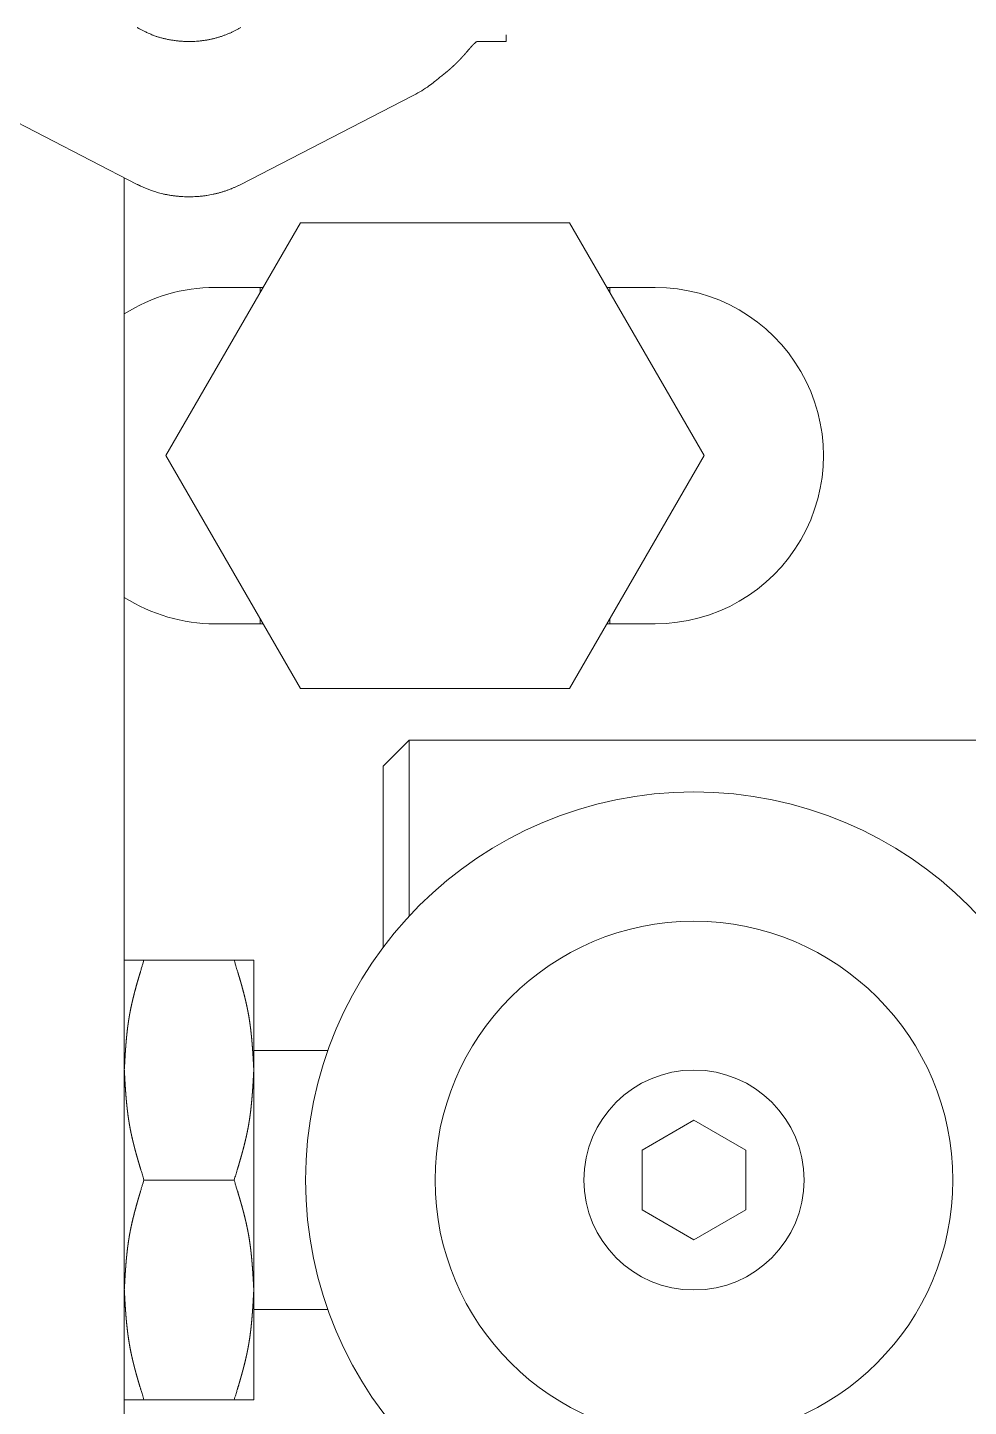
# Model space of a CAD drawing. Header units: millimetres. Extents: x -5 to 111, y -3 to 86.
# Drawn here: x 18.8743 to 18.9106, y 19.2237 to 19.277 of the extents above; entities that cross this region are included whole.
import ezdxf

# ---------------------------------------------------------------- set-up
doc = ezdxf.new("R2010")
doc.units = ezdxf.units.MM
doc.layers.add('A1I6----E-', color=3, linetype='Continuous', lineweight=25)

# ---------------------------------------------------------------- blocks, each defined once
blk = doc.blocks.new('Gruppe-456')
at = {"layer": 'A1I6----E-', "linetype": 'Continuous', "lineweight": 9}
for p, q in [((-31.90769458999202, -23.26710285796178), (-31.90769458999202, -23.26684152616787)), ((-31.90881349369536, -23.26710285796178), (-31.90769458999202, -23.26710285796178)), ((-31.92194458999201, -23.27262377055942), (-31.92854221897364, -23.26921843773205)), ((-31.91134244694867, -23.26921610782193), (-31.91794458999201, -23.27262377055942)), ((-31.92244458999201, -23.38610285796178), (-31.92244458999201, -23.27236569808847)), ((-31.92083689483742, -23.28310598151398), (-31.91564074241469, -23.27410598151399)), ((-31.91564074241469, -23.27410598151399), (-31.90524843756928, -23.27410598151399)), ((-31.90524843756928, -23.27410598151399), (-31.9000522851466, -23.28310598151399)), ((-31.91894458999174, -23.27660598151394), (-31.91708411808764, -23.27660598151394)), ((-31.917194589992, -23.27660598151394), (-31.917194589992, -23.27679732446509)), ((-31.90380506189634, -23.27660598151396), (-31.90194458999162, -23.27660598151396)), ((-31.90369458999199, -23.27679732446508), (-31.90369458999199, -23.27660598151396)), ((-31.91564074241468, -23.29210598151398), (-31.92083689483742, -23.28310598151398)), ((-31.9000522851466, -23.28310598151399), (-31.90524843756925, -23.29210598151399)), ((-31.917194589992, -23.28941463856287), (-31.917194589992, -23.28960598151395)), ((-31.90369458999199, -23.28960598151397), (-31.90369458999199, -23.28941463856294)), ((-31.91708411808768, -23.28960598151395), (-31.91894458999174, -23.28960598151395)), ((-31.90194458999163, -23.28960598151398), (-31.90380506189628, -23.28960598151397)), ((-31.90524843756925, -23.29210598151399), (-31.91564074241468, -23.29210598151398)), ((-31.91144458999201, -23.2941028579617), (-31.91244458999201, -23.2951028579617)), ((-31.87244458999201, -23.29410285796178), (-31.91144458999201, -23.29410285796178)), ((-31.91144458999201, -23.29410285796178), (-31.91144458999201, -23.29910285796178)), ((-31.91244458999201, -23.2951028579617), (-31.91244458999201, -23.29910285796178)), ((-31.91244458999201, -23.29910285796178), (-31.91244458999201, -23.30208814980751)), ((-31.91144458999201, -23.29910285796178), (-31.91144458999201, -23.30090481893459)), ((-31.92168540060384, -23.30260285796178), (-31.92244458999201, -23.30260285796178)), ((-31.92168540060865, -23.30260285796178), (-31.91820377937056, -23.30260285796178)), ((-31.91820377937056, -23.30260285796178), (-31.91744458999201, -23.30260285796178)), ((-31.91744458999201, -23.30685285796178), (-31.91744458999201, -23.30260285796178)), ((-31.91458672561574, -23.30610285796178), (-31.91744458999201, -23.30610285796178)), ((-31.91744458999201, -23.31535285796178), (-31.91744458999201, -23.30685285796178)), ((-31.90044458999201, -23.30879345688502), (-31.90244458999202, -23.3099481574234)), ((-31.89844458999201, -23.3099481574234), (-31.90044458999201, -23.30879345688502)), ((-31.90244458999202, -23.3099481574234), (-31.90244458999202, -23.31225755850016)), ((-31.89844458999201, -23.31225755850016), (-31.89844458999201, -23.3099481574234)), ((-31.91820377937057, -23.31110285796178), (-31.92168540062596, -23.31110285792426)), ((-31.90244458999202, -23.31225755850016), (-31.90044458999201, -23.31341225903854)), ((-31.90044458999201, -23.31341225903854), (-31.89844458999201, -23.31225755850016)), ((-31.91744458999201, -23.31960285796178), (-31.91744458999201, -23.31535285796178)), ((-31.91744458999201, -23.31610285796178), (-31.91458672561574, -23.31610285796178)), ((-31.92244458999201, -23.31960285796178), (-31.92168540063847, -23.31960285796178)), ((-31.92168540060865, -23.31960285797621), (-31.91820377937056, -23.31960285796178)), ((-31.91744458999201, -23.31960285796178), (-31.91820377937056, -23.31960285796178))]:
    blk.add_line(p, q, dxfattribs=at)
at = {"layer": 'A1I6----E-', "linetype": 'Continuous', "lineweight": 9, "flags": 128}
blk.add_lwpolyline([(-31.91134244694867, -23.26921610782193), (-31.91133954581093, -23.26921461041436, 0.02794519992168872), (-31.91073794749447, -23.26886021727466, 0.02794519992168872)], format="xyb", dxfattribs=at)
at = {"layer": 'A1I6----E-', "linetype": 'Continuous', "lineweight": 9}
for radius in [0.015, 0.01, 0.00425]:
    blk.add_circle((-31.90044458999201, -23.31110285796178), radius, dxfattribs=at)
for centre, radius, start, end in [((-31.91894458999172, -23.28310598151393), 0.0065, 90.00000000012827, 122.5789703957272), ((-31.90194458999161, -23.28310598151396), 0.00650000000001819, 269.9999999998076, 90.00000000012831), ((-31.91894458999172, -23.28310598151393), 0.006500000000020763, 237.4210296042683, 269.9999999998717)]:
    blk.add_arc(centre, radius, start, end, dxfattribs=at)
for points in [[(-31.92194458999201, -23.26656261046551), (-31.92177397671032, -23.26666191126062), (-31.92111444323365, -23.26696271203999), (-31.92012346709407, -23.26712740908835), (-31.91917447239218, -23.26705599018432), (-31.91831537557588, -23.26677831759622), (-31.91794458999201, -23.26656261046551)], [(-31.92194458999201, -23.27262377055942), (-31.92172309760148, -23.27273797502298), (-31.92105440389651, -23.2729877097507), (-31.92012299621675, -23.27312456957997), (-31.91917683623455, -23.27306170428228), (-31.91831883153234, -23.27281650384216), (-31.91794458999201, -23.27262377055942)]]:
    blk.add_open_spline(points, degree=2, dxfattribs=at)
for points, weights, knots in [([(-31.91073794749447, -23.26886021727466), (-31.91036885577562, -23.26857545739536), (-31.91028610464529, -23.26851050925086), (-31.91020472805448, -23.26844593790451), (-31.91012498316008, -23.26838181387041), (-31.91008605511843, -23.26835001076681), (-31.91008566212216, -23.26834968970003), (-31.91008526912589, -23.26834936863325), (-31.91004712707678, -23.26831820766321), (-31.91000927197077, -23.26828669872935), (-31.91000883718178, -23.26828633683002), (-31.91000840239279, -23.26828597493068), (-31.90997141686477, -23.26825518979549), (-31.90993476318942, -23.26822401028433), (-31.90993428881379, -23.26822360675589), (-31.90993381443815, -23.26822320322745), (-31.90989810951408, -23.26819283077317), (-31.90986278570274, -23.26816201590768), (-31.90982746189139, -23.2681312010422), (-31.90979274679611, -23.26809970199869), (-31.90977569210786, -23.26808422727904), (-31.90975863741962, -23.26806875255939), (-31.90969756121641, -23.26801333453542), (-31.9096384974951, -23.2679557764187), (-31.90963031368088, -23.26794780121965), (-31.90962212986667, -23.2679398260206), (-31.90957943377378, -23.26789821830196), (-31.9095380024057, -23.26785535106112), (-31.90953034353229, -23.26784742675676), (-31.90952268465888, -23.26783950245239), (-31.90949657103762, -23.26781248382029), (-31.90947082095105, -23.26778511850031), (-31.90947032777119, -23.26778459438461), (-31.90946983459133, -23.26778407026891), (-31.90944507086448, -23.26775775318032), (-31.90942062969106, -23.26773113626161), (-31.90939618851764, -23.2677045193429), (-31.90934980671842, -23.26765289977268), (-31.90930580819784, -23.26760301189306), (-31.90902195145455, -23.26727497242632), (-31.90899503742609, -23.26724554565486), (-31.90896983663873, -23.26721876886089), (-31.90893521346982, -23.26718368524957), (-31.90891978589671, -23.26716926756588), (-31.90890435832361, -23.26715484988218), (-31.90888757116213, -23.26714204086878), (-31.90888414091806, -23.26713942350895), (-31.90888071067399, -23.26713680614911), (-31.90885706302438, -23.26711876241605), (-31.90884982897277, -23.26711462786761), (-31.90884536786988, -23.26711242011966), (-31.90884090676699, -23.2671102123717), (-31.90883620692475, -23.26710857314235), (-31.90883600284596, -23.26710850196296), (-31.90883579876717, -23.26710843078356), (-31.90883069076736, -23.26710664919541), (-31.90882540798318, -23.26710548390155), (-31.90881948495487, -23.26710417738054), (-31.90881356192656, -23.26710287085953), (-31.90881352781096, -23.26710286441066), (-31.90881349369536, -23.26710285796178)], [1, 1, 1, 1, 1, 1, 1, 1, 0.9999895181791689, 1, 1, 1, 0.9999856595295842, 1, 1, 1, 0.999980602695047, 1, 0.999952291204595, 1, 1, 1, 0.9998413802893676, 1, 1, 1, 0.999887944522356, 1, 1, 1, 0.9999776588441777, 1, 1, 1, 0.9999814351390257, 1, 1, 1, 1, 1, 1, 1, 1, 1, 0.9987555321351769, 1, 1, 1, 1, 1, 1, 0.9980798880672092, 1, 1, 1, 0.9982456927552286, 1, 1, 1, 1, 1], [0, 0, 0, 1, 2, 3, 4, 4, 5, 5, 6, 6, 7, 7, 8, 8, 9, 9, 10, 10, 11, 11, 12, 12, 13, 13, 14, 14, 15, 15, 16, 16, 17, 17, 18, 18, 19, 19, 20, 21, 22, 23, 24, 25, 26, 26, 27, 27, 28, 28, 29, 30, 30, 31, 31, 32, 32, 33, 33, 34, 34, 35, 35, 35]), ([(-31.92244458999201, -23.30685285796178), (-31.92242989354094, -23.30658109058412), (-31.92242103770737, -23.30642949216572), (-31.92241956025997, -23.30640420051072), (-31.92241808281259, -23.30637890885572), (-31.9224121818738, -23.30627789374732), (-31.92240554979865, -23.3061769240054), (-31.92240471985104, -23.30616428850385), (-31.92240388990344, -23.3061516530023), (-31.92239891772351, -23.30607595426348), (-31.92239330733903, -23.3060003001478), (-31.92238769695456, -23.30592464603212), (-31.92238171805219, -23.30584906143458), (-31.92237573914982, -23.30577347683704), (-31.92236888476143, -23.30569796659919), (-31.92236660093975, -23.30567280725478), (-31.92236431711807, -23.30564764791038), (-31.92235746803883, -23.30557219615998), (-31.92234957127222, -23.30549684685606), (-31.92234167450561, -23.30542149755213), (-31.92233320322242, -23.3053462373802), (-31.92232473193923, -23.30527097720827), (-31.92231497990361, -23.30519587225558), (-31.92231173001832, -23.30517084338057), (-31.92230848013303, -23.30514581450556), (-31.92229872861597, -23.30507071354656), (-31.92228752582945, -23.30499581532425), (-31.92227632304294, -23.30492091710196), (-31.92226433750355, -23.30484614014713), (-31.92226303156632, -23.30483799249471), (-31.92226172562909, -23.3048298448423), (-31.92224712821524, -23.30473877258263), (-31.92222983260791, -23.30464817400131), (-31.92222592661577, -23.3046277134682), (-31.92222202062363, -23.30460725293509), (-31.9222026091561, -23.30450557096546), (-31.92218106157251, -23.30440432013998), (-31.92215951398891, -23.3043030693145), (-31.9221360752807, -23.30420223948272), (-31.92213605657557, -23.304202159016), (-31.92213603787043, -23.30420207854928), (-31.92211256175194, -23.30410108778408), (-31.92208742788304, -23.30400049677339), (-31.92208740661054, -23.3040004116364), (-31.92208738533804, -23.3040003264994), (-31.92206220892414, -23.30389956521472), (-31.92203560472341, -23.30379917146587), (-31.92203558235354, -23.30379908705083), (-31.92203555998368, -23.3037990026358), (-31.92200891104322, -23.30369844005687), (-31.92198106119442, -23.30359820341572), (-31.92198103924542, -23.30359812441731), (-31.92198101729642, -23.30359804541889), (-31.92195312354963, -23.30349765078091), (-31.92192425284131, -23.30339753271737), (-31.92192423274906, -23.30339746304128), (-31.92192421265679, -23.30339739336519), (-31.92189530176396, -23.30329713594947), (-31.92186563539165, -23.30319709947868), (-31.92186561840773, -23.30319704220805), (-31.9218656014238, -23.30319698493742), (-31.92183588829388, -23.30309679163082), (-31.92180563867511, -23.30299675898944), (-31.92177537626656, -23.3028966840535), (-31.92168731910659, -23.30260911007993), (-31.92168635987253, -23.30260598405837), (-31.92168540063847, -23.30260285803681)], [1, 1, 1, 1, 1, 0.9999934487389535, 1, 1, 1, 0.9999911099789848, 1, 1, 1, 0.9999832135727408, 1, 1, 1, 0.9999758671314425, 1, 1, 1, 0.9999637270802326, 1, 1, 1, 0.9999531987074319, 1, 0.9999863255200977, 1, 1, 1, 0.9998897258071754, 1, 1, 1, 0.9999446039070032, 1, 0.9999562143012884, 1, 1, 1, 0.9999661869974801, 1, 1, 1, 0.999974810559593, 1, 1, 1, 0.99998211643733, 1, 1, 1, 0.9999881304730974, 1, 1, 1, 0.9999928866310305, 1, 1, 1, 0.9999964103776184, 1, 1, 1, 1, 1], [0, 0, 0, 1, 1, 2, 2, 3, 3, 4, 4, 5, 5, 6, 6, 7, 7, 8, 8, 9, 9, 10, 10, 11, 11, 12, 12, 13, 13, 14, 14, 15, 15, 16, 16, 17, 17, 18, 18, 19, 19, 20, 20, 21, 21, 22, 22, 23, 23, 24, 24, 25, 25, 26, 26, 27, 27, 28, 28, 29, 29, 30, 30, 31, 31, 32, 32, 33, 33, 33]), ([(-31.91744458999201, -23.30685285796178), (-31.91745928894478, -23.30658109077664), (-31.91746507426677, -23.30648000958332), (-31.91747085854298, -23.30637894666181), (-31.91747715531025, -23.30627791437649), (-31.91748344954672, -23.30617692419015), (-31.91749047560559, -23.3060759822779), (-31.91749749830185, -23.30597509116693), (-31.91750547161666, -23.3058742707286), (-31.91751344091841, -23.30577350426615), (-31.91752257944039, -23.30567283710596), (-31.91753171371828, -23.3055722201745), (-31.91754223512404, -23.30547173882326), (-31.91755275287145, -23.30537129549871), (-31.91756487532771, -23.30527103319018), (-31.9175769960349, -23.30517078733009), (-31.91759093466882, -23.30507077803808), (-31.9176048731034, -23.30497077039478), (-31.91762084967213, -23.30487106804814), (-31.91762384950071, -23.30485234751096), (-31.91762684932929, -23.30483362697378), (-31.91764102673406, -23.30474515237399), (-31.91765769878456, -23.30465711376686), (-31.9176612236999, -23.30463850006143), (-31.91766474861524, -23.30461988635599), (-31.91767437083506, -23.30456907515972), (-31.91768454450193, -23.30451837149829), (-31.91769471816881, -23.30446766783685), (-31.91770541821963, -23.30441707264249), (-31.91770810235225, -23.3044043807204), (-31.91771078648486, -23.30439168879831), (-31.91772685480091, -23.30431570975977), (-31.91774435510772, -23.30424004771949), (-31.91774728609778, -23.30422737567377), (-31.91775021708784, -23.30421470362805), (-31.91777357937477, -23.30411369749633), (-31.91779861388721, -23.30401309278331), (-31.91779863504042, -23.30401300777616), (-31.91779865619363, -23.30401292276901), (-31.91782373301248, -23.30391214804169), (-31.91785025190421, -23.30381174315688), (-31.91785027425045, -23.30381165855033), (-31.91785029659669, -23.30381157394377), (-31.91787686018091, -23.30371099984585), (-31.91790463874601, -23.30361075452427), (-31.91790466076428, -23.30361067506629), (-31.91790468278255, -23.3036105956083), (-31.91793250538419, -23.30351019137076), (-31.91796131894449, -23.30341006701397), (-31.91796133919358, -23.30340999665033), (-31.91796135944267, -23.3034099262867), (-31.91799021350116, -23.30330966120264), (-31.91801983648638, -23.30320962059828), (-31.91801985369018, -23.30320956249884), (-31.91801987089399, -23.30320950439939), (-31.91804954115559, -23.30310930413667), (-31.91807976337067, -23.30300926896891), (-31.91810999845452, -23.30290919034168), (-31.91820186121033, -23.30260911005741), (-31.91820282029045, -23.3026059840096), (-31.91820377937056, -23.30260285796178)], [1, 1, 1, 0.999996784649513, 1, 0.999993433010239, 1, 0.9999888951221496, 1, 0.9999831543502875, 1, 0.9999762112959057, 1, 0.9999680388392937, 1, 0.999958797030054, 1, 0.9999479282665052, 1, 1, 1, 0.9999001453487131, 1, 1, 1, 0.9999852460329073, 1, 0.9999864992652637, 1, 1, 1, 0.999955415114263, 1, 1, 1, 0.999965603875985, 1, 1, 1, 0.9999743102566867, 1, 1, 1, 0.9999816985471733, 1, 1, 1, 0.9999877898638938, 1, 1, 1, 0.9999926320171733, 1, 1, 1, 0.9999962008188921, 1, 1, 1, 1, 1], [0, 0, 0, 1, 1, 2, 2, 3, 3, 4, 4, 5, 5, 6, 6, 7, 7, 8, 8, 9, 9, 10, 10, 11, 11, 12, 12, 13, 13, 14, 14, 15, 15, 16, 16, 17, 17, 18, 18, 19, 19, 20, 20, 21, 21, 22, 22, 23, 23, 24, 24, 25, 25, 26, 26, 27, 27, 28, 28, 29, 29, 30, 30, 30]), ([(-31.92168540063847, -23.31110285788675), (-31.921762534706, -23.3108516961126), (-31.92180706604059, -23.31070458953118), (-31.92181450403554, -23.31068001856288), (-31.9218219420305, -23.31065544759458), (-31.92185159737517, -23.31055748294977), (-31.92188057298996, -23.31045931510958), (-31.92188420429489, -23.31044701244179), (-31.92188783559983, -23.31043470977401), (-31.92190954860475, -23.31036114726938), (-31.92193066169026, -23.31028741034315), (-31.92195177477577, -23.31021367341692), (-31.92197250801813, -23.31013993815295), (-31.92199324126049, -23.310066202889), (-31.92201314228871, -23.30999223867084), (-31.92201976886872, -23.30996761030472), (-31.92202639544873, -23.3099429819386), (-31.92204624904502, -23.3098691940061), (-31.92206509953404, -23.3097951434603), (-31.92208395002306, -23.3097210929145), (-31.9221022150615, -23.3096470270781), (-31.92212047294256, -23.30957299252201), (-31.92213748109403, -23.3094986609103), (-31.92213749439513, -23.30949860277981), (-31.92213750769622, -23.30949854464932), (-31.92215448208811, -23.30942436057889), (-31.92217077643247, -23.30935002417712), (-31.92218706537008, -23.30927571506139), (-31.92220185188291, -23.30920109245619), (-31.92221663298899, -23.30912649713703), (-31.92223058811942, -23.30905174289252), (-31.92223064104715, -23.30905145937152), (-31.92223069397488, -23.30905117585052), (-31.92224475496077, -23.308975854564), (-31.92225710190693, -23.30890023339999), (-31.922259211833, -23.30888731076601), (-31.92226132175908, -23.30887438813203), (-31.9222778885574, -23.30877292170005), (-31.92229234870902, -23.30867113368682), (-31.92229236416616, -23.30867102488077), (-31.92229237962331, -23.30867091607471), (-31.92230687072468, -23.30856891016161), (-31.92231947141516, -23.30846665351916), (-31.92233207370906, -23.30836438189816), (-31.92234300969211, -23.30826191870209), (-31.92235394943141, -23.30815941716821), (-31.92236344821086, -23.30805677207319), (-31.92237295142082, -23.30795407552164), (-31.92238124012033, -23.30785127381854), (-31.92238953304273, -23.30774841639853), (-31.92239683841502, -23.30764548412493), (-31.92240414734233, -23.30754249917384), (-31.92241069624415, -23.30743946310028), (-31.92241724782161, -23.30733638338722), (-31.92242326572549, -23.30723327114138), (-31.92242928473063, -23.3071301400261), (-31.92244423686289, -23.30685930745545), (-31.92244441342745, -23.30685608270862), (-31.92244458999201, -23.30685285796178)], [1, 1, 1, 1, 1, 0.9999939946292374, 1, 1, 1, 0.999991706302216, 1, 1, 1, 0.9999841265289479, 1, 1, 1, 0.9999769816190646, 1, 1, 1, 0.9999645260765367, 1, 1, 1, 0.999989517400542, 1, 0.9999491199041178, 1, 0.9999847072129734, 1, 1, 1, 0.9999355315871868, 1, 1, 1, 0.9999462920814275, 1, 1, 1, 0.9999571770083929, 1, 0.9999668810104883, 1, 0.999975332284538, 1, 0.9999825359534599, 1, 0.9999884858070763, 1, 0.9999931954611596, 1, 0.999996650529898, 1, 1, 1, 1, 1], [0, 0, 0, 1, 1, 2, 2, 3, 3, 4, 4, 5, 5, 6, 6, 7, 7, 8, 8, 9, 9, 10, 10, 11, 11, 12, 12, 13, 13, 14, 14, 15, 15, 16, 16, 17, 17, 18, 18, 19, 19, 20, 20, 21, 21, 22, 22, 23, 23, 24, 24, 25, 25, 26, 26, 27, 27, 28, 28, 29, 29, 29]), ([(-31.91820377937057, -23.31110285796178), (-31.91812664530059, -23.31085169618336), (-31.9180821139646, -23.31070458959945), (-31.91807467596941, -23.31068001863073), (-31.91806723797422, -23.31065544766201), (-31.91803758262861, -23.31055748301553), (-31.9180086070129, -23.31045931517367), (-31.91800497570785, -23.31044701250568), (-31.91800134440279, -23.31043470983769), (-31.91797963139718, -23.31036114733181), (-31.917958518311, -23.31028741040431), (-31.91793740522481, -23.31021367347682), (-31.9179166719818, -23.31013993821161), (-31.91789593873879, -23.31006620294639), (-31.91787603770993, -23.30999223872699), (-31.91786941112971, -23.30996761036043), (-31.91786278454949, -23.30994298199389), (-31.91784293095256, -23.30986919406012), (-31.91782408046293, -23.30979514351305), (-31.91780522997331, -23.30972109296597), (-31.91778696493428, -23.30964702712831), (-31.91776870757833, -23.30957299244599), (-31.91775169890061, -23.30949866095795), (-31.91775168559951, -23.30949860282746), (-31.91775167229842, -23.30949854469696), (-31.91773469790598, -23.30942436062525), (-31.9177184035611, -23.3093500242222), (-31.91770211517212, -23.3092757149906), (-31.91768732810964, -23.30920109249869), (-31.91767254700308, -23.30912649717823), (-31.9176585918722, -23.30905174293241), (-31.91765853894447, -23.3090514594114), (-31.91765848601673, -23.30905117589039), (-31.91764442503039, -23.30897585460255), (-31.91763207808382, -23.3089002334372), (-31.91762996815767, -23.30888731080298), (-31.91762785823152, -23.30887438816877), (-31.91761129143265, -23.30877292173498), (-31.91759683128053, -23.30867113371992), (-31.91759681582339, -23.30867102491386), (-31.91759680036624, -23.30867091610781), (-31.91758230925906, -23.30856891019358), (-31.91756970857346, -23.30846665354857), (-31.91755710604017, -23.3083643819532), (-31.91754617029569, -23.3082619187278), (-31.91753523022396, -23.30815941722514), (-31.91752573177622, -23.30805677209517), (-31.91751622823728, -23.30795407557021), (-31.9175079398661, -23.30785127383678), (-31.91749964667558, -23.3077484164352), (-31.91749234157084, -23.30764548413942), (-31.9174850324605, -23.30754249919874), (-31.91747848374119, -23.30743946311101), (-31.9174719320658, -23.30733638340203), (-31.91746591425937, -23.30723327114834), (-31.91745989525398, -23.30713014003118), (-31.91744494312114, -23.30685930745557), (-31.91744476655658, -23.30685608270868), (-31.91744458999201, -23.30685285796178)], [1, 1, 1, 1, 1, 0.9999939946337465, 1, 1, 1, 0.9999917063003461, 1, 1, 1, 0.9999841265295084, 1, 1, 1, 0.9999769816161618, 1, 1, 1, 0.9999645857331183, 1, 1, 1, 0.9999895174003434, 1, 0.9999491942604924, 1, 0.9999847072149247, 1, 1, 1, 0.9999355315854536, 1, 1, 1, 0.9999462920801238, 1, 1, 1, 0.999957176525132, 1, 0.9999668620120788, 1, 0.9999753095420861, 1, 0.999982517045695, 1, 0.9999884733114205, 1, 0.9999931889101749, 1, 0.9999966480792343, 1, 1, 1, 1, 1], [0, 0, 0, 1, 1, 2, 2, 3, 3, 4, 4, 5, 5, 6, 6, 7, 7, 8, 8, 9, 9, 10, 10, 11, 11, 12, 12, 13, 13, 14, 14, 15, 15, 16, 16, 17, 17, 18, 18, 19, 19, 20, 20, 21, 21, 22, 22, 23, 23, 24, 24, 25, 25, 26, 26, 27, 27, 28, 28, 29, 29, 29]), ([(-31.92244458999201, -23.31535285796178), (-31.92242989354015, -23.31508109057743), (-31.92242103770612, -23.31492949215529), (-31.92241956025865, -23.31490420049967), (-31.92241808281118, -23.31487890884404), (-31.92241218187208, -23.31477789373315), (-31.92240554979661, -23.31467692398876), (-31.92240471984896, -23.3146642884869), (-31.92240388990131, -23.31465165298504), (-31.92239891772114, -23.31457595424435), (-31.92239330733638, -23.31450030012682), (-31.92238769695162, -23.31442464600928), (-31.92238171804897, -23.31434906140989), (-31.92237573914631, -23.31427347681048), (-31.92236888475758, -23.31419796657079), (-31.92236660093579, -23.31417280722577), (-31.922364317114, -23.31414764788075), (-31.92235746803443, -23.31407219612851), (-31.92234957126744, -23.31399684682275), (-31.92234167450045, -23.31392149751698), (-31.92233320321687, -23.31384623734322), (-31.92232473193328, -23.31377097716946), (-31.92231497989722, -23.31369587221494), (-31.92231173001178, -23.31367084333933), (-31.92230848012634, -23.31364581446372), (-31.92229872860884, -23.31357071350289), (-31.9222875258218, -23.31349581527877), (-31.92227632303477, -23.31342091705467), (-31.92226433749484, -23.31334614009803), (-31.92226303155755, -23.3133379924454), (-31.92226172562026, -23.31332984479278), (-31.92224712820576, -23.31323877253089), (-31.92222983259765, -23.31314817394736), (-31.92222592660533, -23.31312771341376), (-31.92222202061302, -23.31310725288015), (-31.92220260914461, -23.31300557090799), (-31.92218106156004, -23.31290432008001), (-31.92215951397547, -23.31280306925203), (-31.92213607526621, -23.31270223941777), (-31.92213605656107, -23.31270215895105), (-31.92213603785593, -23.31270207848433), (-31.92211256173639, -23.31260108771664), (-31.92208742786635, -23.3125004967035), (-31.92208740659385, -23.31250041156649), (-31.92208738532135, -23.31250032642949), (-31.92206220890631, -23.31239956514235), (-31.9220356047044, -23.31229917139105), (-31.92203558233453, -23.31229908697601), (-31.92203555996467, -23.31229900256097), (-31.92200891102301, -23.31219843997958), (-31.92198106117297, -23.31209820333599), (-31.92198103922398, -23.31209812433757), (-31.92198101727497, -23.31209804533915), (-31.92195312352693, -23.31199765069872), (-31.92192425281732, -23.31189753263276), (-31.92192423272506, -23.31189746295666), (-31.9219242126328, -23.31189739328056), (-31.92189530173868, -23.3117971358624), (-31.92186563536505, -23.3116970993892), (-31.92186561838113, -23.31169704211856), (-31.9218656013972, -23.31169698484793), (-31.92183588826595, -23.31159679153889), (-31.92180563864583, -23.31149675889509), (-31.92177537623594, -23.31139668395673), (-31.92168731907204, -23.3111091099762), (-31.92168635983794, -23.31110598395455), (-31.92168540060384, -23.31110285793292)], [1, 1, 1, 1, 1, 0.9999934487370818, 1, 1, 1, 0.9999911099821117, 1, 1, 1, 0.9999832135733328, 1, 1, 1, 0.9999758671317709, 1, 1, 1, 0.9999637270794045, 1, 1, 1, 0.9999531987048578, 1, 0.9999863255199951, 1, 1, 1, 0.9998897258033023, 1, 1, 1, 0.9999446039050324, 1, 0.9999562143003192, 1, 1, 1, 0.9999661869959104, 1, 1, 1, 0.999974810558776, 1, 1, 1, 0.9999821164368751, 1, 1, 1, 0.9999881304735144, 1, 1, 1, 0.9999928866320913, 1, 1, 1, 0.999996410383065, 1, 1, 1, 1, 1], [0, 0, 0, 1, 1, 2, 2, 3, 3, 4, 4, 5, 5, 6, 6, 7, 7, 8, 8, 9, 9, 10, 10, 11, 11, 12, 12, 13, 13, 14, 14, 15, 15, 16, 16, 17, 17, 18, 18, 19, 19, 20, 20, 21, 21, 22, 22, 23, 23, 24, 24, 25, 25, 26, 26, 27, 27, 28, 28, 29, 29, 30, 30, 31, 31, 32, 32, 33, 33, 33]), ([(-31.91744458999201, -23.31535285796178), (-31.91745928894478, -23.31508109077664), (-31.91746507426677, -23.31498000958332), (-31.91747085854298, -23.31487894666181), (-31.91747715531026, -23.3147779143765), (-31.91748344954673, -23.31467692419015), (-31.9174904756056, -23.3145759822779), (-31.91749749830185, -23.31447509116693), (-31.91750547161666, -23.31437427072859), (-31.91751344091841, -23.31427350426615), (-31.91752257944039, -23.31417283710596), (-31.91753171371828, -23.31407222017451), (-31.91754223512403, -23.31397173882325), (-31.91755275287145, -23.31387129549871), (-31.91756487532771, -23.31377103319018), (-31.91757699603489, -23.3136707873301), (-31.91759093466881, -23.31357077803808), (-31.91760487310339, -23.31347077039479), (-31.91762084967212, -23.31337106804813), (-31.91762384950071, -23.31335234751095), (-31.91762684932928, -23.31333362697377), (-31.91764102673405, -23.31324515237399), (-31.91765769878456, -23.31315711376686), (-31.9176612236999, -23.31313850006143), (-31.91766474861524, -23.313119886356), (-31.91767437083506, -23.31306907515973), (-31.91768454450194, -23.31301837149829), (-31.91769471816882, -23.31296766783685), (-31.91770541821964, -23.31291707264248), (-31.91770810235225, -23.3129043807204), (-31.91771078648486, -23.31289168879831), (-31.9177268548009, -23.31281570975977), (-31.91774435510772, -23.31274004771949), (-31.91774728609778, -23.31272737567377), (-31.91775021708784, -23.31271470362805), (-31.91777357937477, -23.31261369749634), (-31.91779861388721, -23.31251309278331), (-31.91779863504042, -23.31251300777616), (-31.91779865619363, -23.31251292276901), (-31.91782373301249, -23.31241214804169), (-31.91785025190421, -23.31231174315688), (-31.91785027425046, -23.31231165855032), (-31.9178502965967, -23.31231157394377), (-31.91787686018092, -23.31221099984586), (-31.91790463874601, -23.31211075452428), (-31.91790466076428, -23.31211067506629), (-31.91790468278255, -23.31211059560831), (-31.91793250538418, -23.31201019137076), (-31.91796131894449, -23.31191006701398), (-31.91796133919358, -23.31190999665034), (-31.91796135944267, -23.3119099262867), (-31.91799021350116, -23.31180966120264), (-31.91801983648638, -23.31170962059829), (-31.91801985369018, -23.31170956249884), (-31.91801987089399, -23.3117095043994), (-31.91804954115559, -23.31160930413668), (-31.91807976337067, -23.31150926896892), (-31.91810999845453, -23.31140919034168), (-31.91820186121033, -23.31110911005741), (-31.91820282029045, -23.31110598400959), (-31.91820377937057, -23.31110285796178)], [1, 1, 1, 0.9999967846490008, 1, 0.9999934330069096, 1, 0.9999888951211213, 1, 0.9999831543500602, 1, 0.9999762112971968, 1, 0.9999680388386207, 1, 0.9999587970296648, 1, 0.9999479282661788, 1, 1, 1, 0.999900145348335, 1, 1, 1, 0.9999852460307602, 1, 0.9999864992665842, 1, 1, 1, 0.9999554151138943, 1, 1, 1, 0.9999656038758202, 1, 1, 1, 0.9999743102578044, 1, 1, 1, 0.9999816985476753, 1, 1, 1, 0.9999877898611588, 1, 1, 1, 0.9999926320200715, 1, 1, 1, 0.9999962008162426, 1, 1, 1, 1, 1], [0, 0, 0, 1, 1, 2, 2, 3, 3, 4, 4, 5, 5, 6, 6, 7, 7, 8, 8, 9, 9, 10, 10, 11, 11, 12, 12, 13, 13, 14, 14, 15, 15, 16, 16, 17, 17, 18, 18, 19, 19, 20, 20, 21, 21, 22, 22, 23, 23, 24, 24, 25, 25, 26, 26, 27, 27, 28, 28, 29, 29, 30, 30, 30]), ([(-31.92168540060384, -23.31960285799064), (-31.92176253467476, -23.31935169621058), (-31.92180706601129, -23.31920458962571), (-31.92181450400657, -23.31918001865683), (-31.92182194200185, -23.31915544768795), (-31.92185159734782, -23.31905748304083), (-31.92188057296389, -23.31895931519832), (-31.92188420426898, -23.31894701253025), (-31.92188783557408, -23.31893470986218), (-31.92190954857995, -23.31886114735581), (-31.92193066166639, -23.31878741042784), (-31.92195177475283, -23.31871367349987), (-31.92197250799611, -23.31863993823417), (-31.92199324123939, -23.31856620296846), (-31.92201314226849, -23.31849223874856), (-31.92201976884879, -23.31846761038186), (-31.92202639542909, -23.31844298201515), (-31.92204624902626, -23.3183691940809), (-31.92206509951611, -23.31829514353333), (-31.92208395000597, -23.31822109298577), (-31.92210221504522, -23.31814702714761), (-31.92212047292709, -23.31807299258976), (-31.92213748107933, -23.31799866097627), (-31.92213749438043, -23.31799860284578), (-31.92213750768152, -23.31799854471529), (-31.92215448207417, -23.31792436064308), (-31.92217077641926, -23.31785002423954), (-31.9221870653576, -23.31777571512203), (-31.92220185187109, -23.31770109251503), (-31.92221663297784, -23.31762649719408), (-31.9222305881089, -23.31755174294776), (-31.92223064103664, -23.31755145942675), (-31.92223069396437, -23.31755117590573), (-31.9222447549509, -23.31747585461738), (-31.92225710189763, -23.31740023345151), (-31.92225921182381, -23.3173873108172), (-31.92226132174999, -23.31737438818289), (-31.92227788854907, -23.31727292174841), (-31.92229234870137, -23.31717113373265), (-31.92229236415852, -23.31717102492659), (-31.92229237961567, -23.31717091612053), (-31.92230687071772, -23.31706891020488), (-31.9223194714088, -23.31696665355987), (-31.9223320737033, -23.31686438193632), (-31.92234300968688, -23.31676191873768), (-31.92235394942671, -23.31665941720123), (-31.92236344820663, -23.31655677210362), (-31.92237295141706, -23.31645407554949), (-31.92238124011699, -23.3163512738438), (-31.92238953303981, -23.31624841642119), (-31.92239683841247, -23.31614548414499), (-31.92240414734017, -23.3160424991913), (-31.92241069624233, -23.31593946311514), (-31.92241724782014, -23.31583638339947), (-31.92242326572433, -23.31573327115102), (-31.9224292847298, -23.31563014003313), (-31.92244423686287, -23.31535930745562), (-31.92244441342744, -23.3153560827087), (-31.92244458999201, -23.31535285796178)], [1, 1, 1, 1, 1, 0.9999939946301442, 1, 1, 1, 0.9999917062977665, 1, 1, 1, 0.9999841265298455, 1, 1, 1, 0.9999769816163389, 1, 1, 1, 0.9999645260753065, 1, 1, 1, 0.9999895174003831, 1, 0.999949119902306, 1, 0.9999847072120109, 1, 1, 1, 0.9999355315847767, 1, 1, 1, 0.9999462920788811, 1, 1, 1, 0.9999571770068293, 1, 0.999966881010049, 1, 0.9999753322831854, 1, 0.9999825359529196, 1, 0.9999884858066593, 1, 0.9999931954592358, 1, 0.9999966505326264, 1, 1, 1, 1, 1], [0, 0, 0, 1, 1, 2, 2, 3, 3, 4, 4, 5, 5, 6, 6, 7, 7, 8, 8, 9, 9, 10, 10, 11, 11, 12, 12, 13, 13, 14, 14, 15, 15, 16, 16, 17, 17, 18, 18, 19, 19, 20, 20, 21, 21, 22, 22, 23, 23, 24, 24, 25, 25, 26, 26, 27, 27, 28, 28, 29, 29, 29]), ([(-31.91820377937056, -23.31960285796178), (-31.91812664530059, -23.31935169618337), (-31.9180821139646, -23.31920458959945), (-31.91807467596941, -23.31918001863074), (-31.91806723797422, -23.31915544766203), (-31.91803758262861, -23.31905748301554), (-31.91800860701289, -23.31895931517368), (-31.91800497570784, -23.31894701250567), (-31.91800134440279, -23.31893470983768), (-31.91797963139717, -23.31886114733181), (-31.917958518311, -23.31878741040432), (-31.91793740522482, -23.31871367347683), (-31.9179166719818, -23.31863993821161), (-31.91789593873878, -23.3185662029464), (-31.91787603770992, -23.31849223872699), (-31.9178694111297, -23.31846761036044), (-31.91786278454948, -23.31844298199389), (-31.91784293095256, -23.31836919406012), (-31.91782408046293, -23.31829514351304), (-31.9178052299733, -23.31822109296597), (-31.91778696493427, -23.3181470271283), (-31.91776870757833, -23.31807299244598), (-31.91775169890061, -23.31799866095794), (-31.91775168559951, -23.31799860282745), (-31.91775167229842, -23.31799854469697), (-31.91773469790598, -23.31792436062525), (-31.91771840356109, -23.3178500242222), (-31.91770211517211, -23.3177757149906), (-31.91768732810964, -23.31770109249869), (-31.91767254700308, -23.31762649717823), (-31.9176585918722, -23.31755174293241), (-31.91765853894447, -23.3175514594114), (-31.91765848601673, -23.31755117589039), (-31.91764442503038, -23.31747585460255), (-31.91763207808381, -23.31740023343719), (-31.91762996815766, -23.31738731080298), (-31.91762785823151, -23.31737438816876), (-31.91761129143265, -23.31727292173498), (-31.91759683128053, -23.31717113371992), (-31.91759681582339, -23.31717102491386), (-31.91759680036624, -23.3171709161078), (-31.91758230925906, -23.31706891019358), (-31.91756970857346, -23.31696665354857), (-31.91755710604018, -23.3168643819532), (-31.9175461702957, -23.3167619187278), (-31.91753523022397, -23.31665941722514), (-31.91752573177622, -23.31655677209517), (-31.91751622823727, -23.31645407557021), (-31.91750793986611, -23.31635127383678), (-31.91749964667559, -23.3162484164352), (-31.91749234157085, -23.31614548413942), (-31.9174850324605, -23.31604249919874), (-31.91747848374119, -23.31593946311101), (-31.9174719320658, -23.31583638340203), (-31.91746591425937, -23.31573327114834), (-31.91745989525398, -23.31563014003118), (-31.91744494312114, -23.31535930745558), (-31.91744476655658, -23.31535608270867), (-31.91744458999201, -23.31535285796178)], [1, 1, 1, 1, 1, 0.9999939946292502, 1, 1, 1, 0.9999917062996168, 1, 1, 1, 0.9999841265296467, 1, 1, 1, 0.9999769816168206, 1, 1, 1, 0.9999645857342755, 1, 1, 1, 0.9999895174010943, 1, 0.9999491942603034, 1, 0.9999847072131219, 1, 1, 1, 0.9999355315849161, 1, 1, 1, 0.9999462920801011, 1, 1, 1, 0.9999571765247974, 1, 0.9999668620122043, 1, 0.9999753095426996, 1, 0.9999825170450762, 1, 0.9999884733121672, 1, 0.9999931889100689, 1, 0.9999966480792343, 1, 1, 1, 1, 1], [0, 0, 0, 1, 1, 2, 2, 3, 3, 4, 4, 5, 5, 6, 6, 7, 7, 8, 8, 9, 9, 10, 10, 11, 11, 12, 12, 13, 13, 14, 14, 15, 15, 16, 16, 17, 17, 18, 18, 19, 19, 20, 20, 21, 21, 22, 22, 23, 23, 24, 24, 25, 25, 26, 26, 27, 27, 28, 28, 29, 29, 29])]:
    blk.add_rational_spline(points, weights, degree=2, knots=knots, dxfattribs=at)
blk = doc.blocks.new('Gruppe-466')
at = {"layer": 'A1I6----E-'}
blk.add_blockref('Gruppe-456', (0, 0), dxfattribs=at)

msp = doc.modelspace()

# ---------------------------------------------------------------- block references
at = {"layer": 'A1I6----E-'}
msp.add_blockref('Gruppe-466', (50.80044558999202, 42.54360285796177), dxfattribs=at)

doc.saveas('drawing.dxf')
